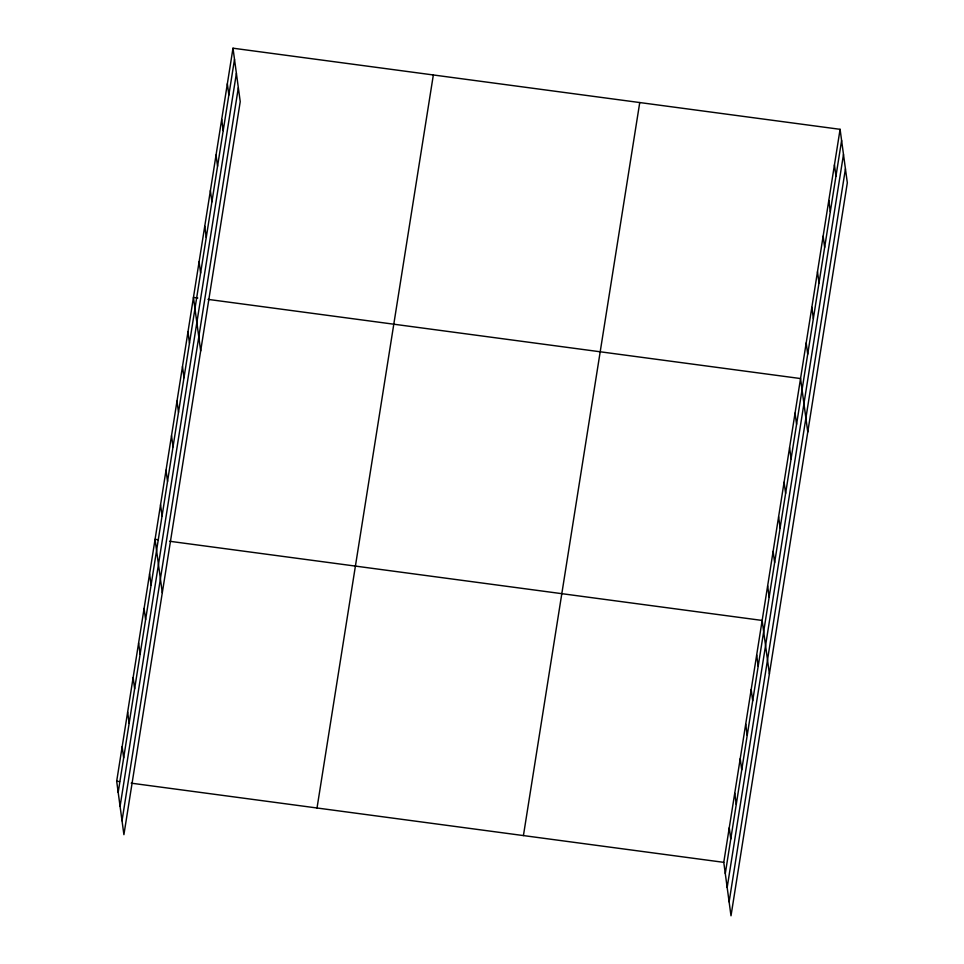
<?xml version="1.0" encoding="UTF-8"?>
<svg xmlns="http://www.w3.org/2000/svg" width="964" height="964" viewBox="0 0 964 964"><rect width="100%" height="100%" fill="white"/><g stroke="black" fill="none" stroke-linecap="round" stroke-linejoin="round"><path stroke-width="1.45" d="M232.999 48.2L240.229 101.654L123.91 834.679L116.68 781.226L232.999 48.2L840.09 129.321L847.32 182.774L731.001 915.8L723.771 862.346L840.09 129.321M118.186 792.42L234.505 59.394M120.078 806.362L236.397 73.348M122.018 820.738L238.337 87.712M317.023 807.989L433.342 74.975M523.428 835.571L639.747 102.546M725.289 873.541L841.608 140.515M727.169 887.483L843.488 154.469M729.121 901.858L845.44 168.833M197.801 298.009L193.451 297.43L200.681 350.884M207.971 299.37L800.542 378.551L807.772 432.005M157.963 539.707L155.059 539.322L162.289 592.788M169.58 541.262L762.163 620.442L769.393 673.908M116.68 781.226L119.584 781.611M131.2 783.166L723.771 862.346M834.438 164.928L835.957 176.123M828.799 200.524L830.305 211.731M823.148 236.132L824.654 247.326M817.496 271.74L819.014 282.934M811.845 307.335L813.363 318.542M806.193 342.943L807.712 354.137M795.059 413.11L796.577 424.305M789.576 447.658L791.095 458.852M784.094 482.217L785.612 493.411M778.611 516.776L780.129 527.971M773.128 551.336L774.646 562.53M767.645 585.883L769.164 597.09M756.68 655.002L758.186 666.196M751.197 689.561L752.703 700.756M745.714 724.121L747.221 735.315M740.231 758.668L741.738 769.862M734.749 793.227L736.255 804.422M729.254 827.787L730.772 838.981M227.347 83.808L228.866 95.002M221.696 119.403L223.214 130.61M216.044 155.011L217.563 166.206M210.393 190.619L211.911 201.813M204.754 226.215L206.26 237.421M199.102 261.822L200.608 273.017M187.968 331.978L189.474 343.184M182.485 366.537L183.991 377.731M177.002 401.096L178.509 412.291M171.52 435.656L173.026 446.85M166.025 470.215L167.543 481.41M160.542 504.762L162.06 515.969M149.577 573.881L151.095 585.076M144.094 608.441L145.612 619.635M138.611 642.988L140.129 654.195M133.128 677.547L134.647 688.742M127.646 712.107L129.164 723.301M122.163 746.666L123.681 757.861"/></g></svg>
